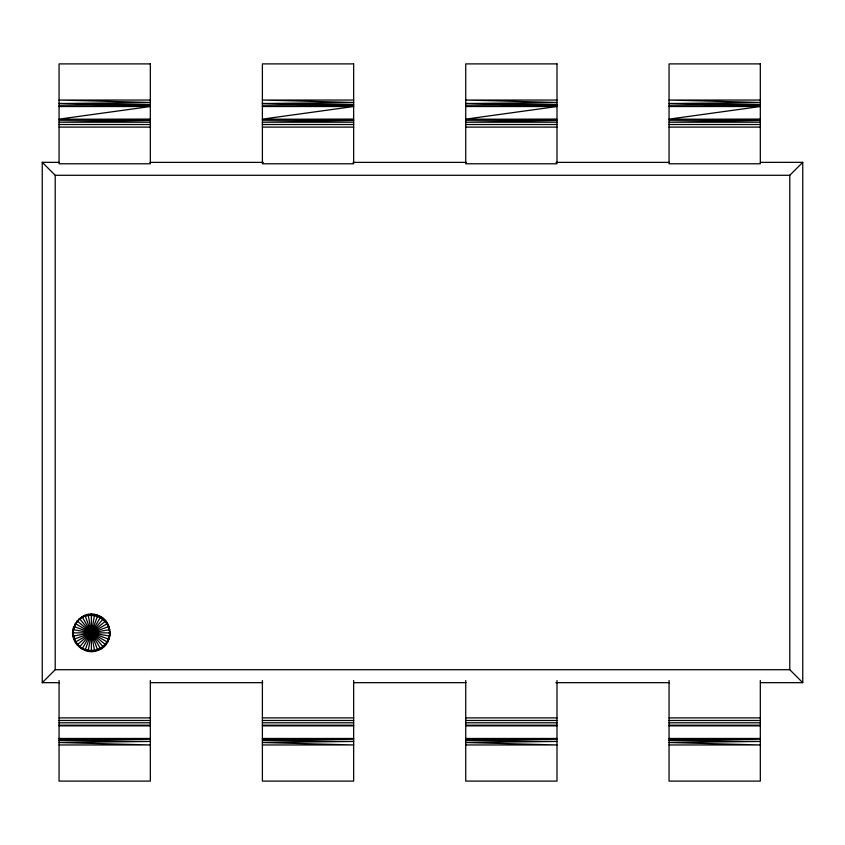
<?xml version="1.0" encoding="UTF-8"?>
<svg xmlns="http://www.w3.org/2000/svg" width="845" height="845" viewBox="0 0 845 845"><rect width="100%" height="100%" fill="white"/><g stroke="black" fill="none" stroke-linecap="round" stroke-linejoin="round"><path stroke-width="1.27" d="M108.931 635.958C106.935 651.833 83.254 656.005 75.955 641.777C66.84 627.708 82.113 608.791 97.777 615.297C113.832 620.251 113.832 645.485 97.777 650.439C83.687 656.311 67.949 640.573 73.811 626.472L108.963 639.264C115.744 615.318 78.828 604.693 73.842 629.779M74.645 626.779L75.184 623.515L107.579 642.221L108.128 638.957M75.955 623.959L77.053 620.843L105.709 644.893L106.808 641.777M77.74 621.413L79.367 618.54L103.407 647.196L105.033 644.323M79.937 619.227L82.028 616.67L100.735 649.066L102.836 646.51M59.066 162.377L42.25 162.325L42.25 682.675L55.21 669.715L789.79 669.715L802.75 682.675L760.5 682.675M789.79 669.715L789.79 175.285L802.75 162.325L802.75 682.675M82.483 617.441L84.986 615.297L97.777 650.439L100.291 648.295M85.292 616.132L88.133 614.452L94.629 651.284L97.481 649.604M88.292 615.329L91.387 614.167L91.387 651.569L94.482 650.407M91.387 615.054L94.629 614.452L88.133 651.284L91.387 650.682M59.066 105.878L150.325 105.878L59.066 103.544L150.325 102.477L59.066 100.048L150.325 100.048M262.394 105.878L353.654 105.878L262.394 103.544L353.654 102.477L262.394 100.048L353.654 100.048M465.732 105.878L556.992 105.878L465.732 103.544L556.992 102.477L465.732 100.048L556.992 100.048M669.06 105.878L760.32 105.878L669.06 103.544L760.32 102.477L669.06 100.048L760.32 100.048M94.482 615.329L97.777 615.297L84.986 650.439L88.292 650.407M760.32 162.377L802.75 162.325M59.066 106.523L150.325 106.523L59.066 119.134L150.325 119.356L59.066 119.789L150.325 120.423L59.066 122.208L150.325 122.208M262.394 106.523L353.654 106.523L262.394 119.134L353.654 119.356L262.394 119.789L353.654 120.423L262.394 122.208L353.654 122.208M465.732 106.523L556.992 106.523L465.732 119.134L556.992 119.356L465.732 119.789L556.992 120.423L465.732 122.208L556.992 122.208M669.06 106.523L760.32 106.523L669.06 119.134L760.32 119.356L669.06 119.789L760.32 120.423L669.06 122.208L760.32 122.208M59.066 124.511L150.325 124.511M262.394 124.511L353.654 124.511M465.732 124.511L556.992 124.511M669.06 124.511L760.32 124.511M59.066 127.109L150.325 127.109M262.394 127.109L353.654 127.109M465.732 127.109L556.992 127.109M669.06 127.109L760.32 127.109M150.019 162.377L263.376 162.377M353.009 162.377L466.377 162.377M556.01 162.377L669.367 162.377M42.25 162.325L55.21 175.285L789.79 175.285M42.25 682.675L59.414 682.675M150.516 682.675L262.742 682.675M353.844 682.675L466.07 682.675M555.852 682.675L669.398 682.675M59.066 717.891L150.325 717.891M262.394 717.891L353.654 717.891M465.732 717.891L556.992 717.891M669.06 717.891L760.32 717.891M59.066 720.489L150.325 720.489M262.394 720.489L353.654 720.489M465.732 720.489L556.992 720.489M669.06 720.489L760.32 720.489M59.066 722.792L150.325 722.792M262.394 722.792L353.654 722.792M465.732 722.792L556.992 722.792M669.06 722.792L760.32 722.792M59.066 725.211L150.325 725.211M262.394 725.211L353.654 725.211M465.732 725.211L556.992 725.211M669.06 725.211L760.32 725.211M59.066 725.866L150.325 725.866M262.394 725.866L353.654 725.866M465.732 725.866L556.992 725.866M669.06 725.866L760.32 725.866M59.066 738.477L150.325 738.477M262.394 738.477L353.654 738.477M465.732 738.477L556.992 738.477M669.06 738.477L760.32 738.477M59.066 739.121L150.325 739.121L59.066 740.516L150.325 741.456L59.066 742.523L150.325 744.952L59.066 744.952M262.394 739.121L353.654 739.121L262.394 740.516L353.654 741.456L262.394 742.523L353.654 744.952L262.394 744.952M465.732 739.121L556.992 739.121L465.732 740.516L556.992 741.456L465.732 742.523L556.992 744.952L465.732 744.952M669.06 739.121L760.32 739.121L669.06 740.516L760.32 741.456L669.06 742.523L760.32 744.952L669.06 744.952M669.06 103.544L760.32 104.484M465.732 103.544L556.992 104.484M262.394 103.544L353.654 104.484M59.066 103.544L150.325 104.484M97.481 616.132L100.735 616.67L82.028 649.066L85.292 649.604M100.291 617.441L103.407 618.54L79.367 647.196L82.483 648.295M102.836 619.227L105.709 620.843L77.053 644.893L79.937 646.51M105.033 621.413L107.579 623.515L75.184 642.221L77.74 644.323M106.808 623.959L108.963 626.472L73.811 639.264L75.955 641.777M108.128 626.779L109.808 629.62L72.966 636.116L74.645 638.957M108.931 629.779L110.093 632.873L72.681 632.873L73.842 635.958M109.195 632.873L109.808 636.116L72.966 629.62L73.568 632.873M760.32 680.5L760.32 781.107L669.06 781.107L669.06 680.5M556.992 680.5L556.992 781.107L465.732 781.107L465.732 680.5M353.654 680.5L353.654 781.107L262.394 781.107L262.394 680.5M150.325 680.5L150.325 781.107L59.066 781.107L59.066 680.5M55.21 175.285L55.21 669.715M150.325 63.893L59.066 63.893L59.066 163.782L150.325 163.782L150.325 63.893M353.654 63.893L262.394 63.893L262.394 163.782L353.654 163.782L353.654 63.893M556.992 63.893L465.732 63.893L465.732 163.782L556.992 163.782L556.992 63.893M760.32 63.893L669.06 63.893L669.06 163.782L760.32 163.782L760.32 63.893"/></g></svg>
